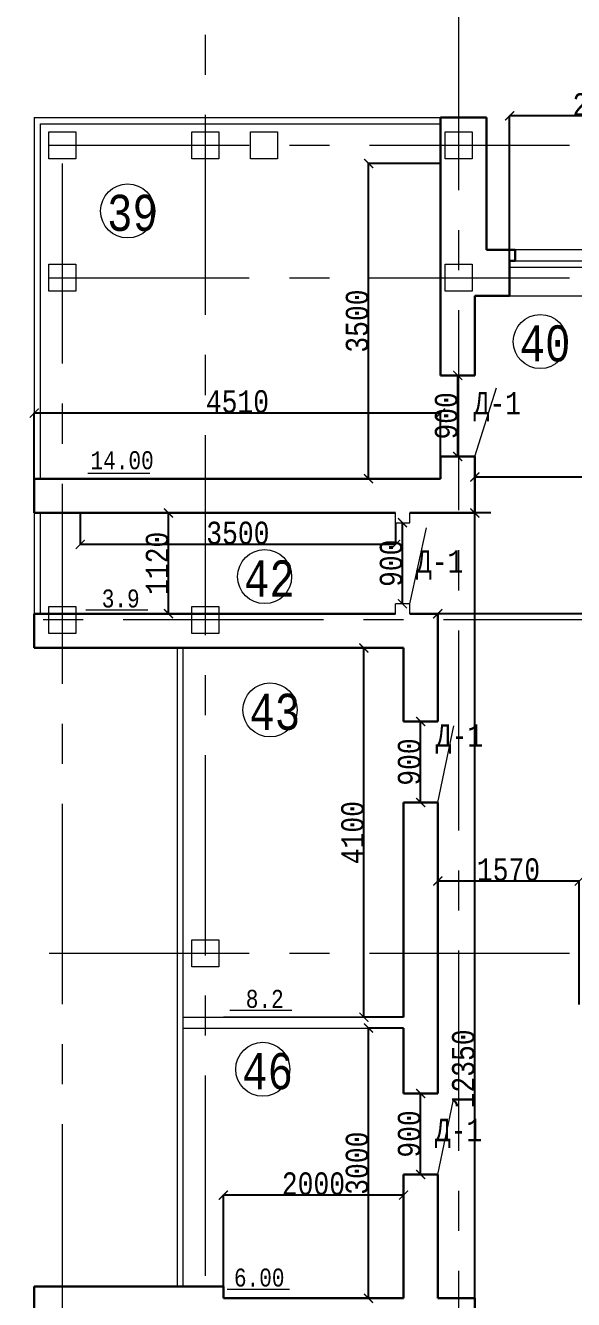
# Model space of a CAD drawing. Header units: millimetres. Extents: x -689206 to 4969298, y -1019800 to 703299.
# Drawn here: x 752242 to 758326, y -908580 to -894434 of the extents above; entities that cross this region are included whole.
import ezdxf

# ---------------------------------------------------------------- set-up
doc = ezdxf.new("R2010")
doc.units = ezdxf.units.MM
doc.linetypes.add('осеваяX2', pattern=[101.6, 63.5, -12.7, 12.7, -12.7])
for name, color, linetype, lineweight in [('несущие', 7, 'Continuous', 30), ('ОКНА', 250, 'Continuous', 20), ('ПЕРЕГОРОДКИ', 252, 'Continuous', 9), ('РАЗМЕРЫ', 7, 'Continuous', 9), ('стены', 7, 'Continuous', 20)]:
    doc.layers.add(name, color=color, linetype=linetype, lineweight=lineweight)
doc.layers.add('четотам', color=7, linetype='Continuous')
doc.styles.add('Аннотативный', font='isocteur.ttf', dxfattribs={"width": 0.7, "height": 250})
doc.dimstyles.new('Аннотативный', dxfattribs={"dimscale": 0, "dimtxt": 250, "dimasz": 100, "dimexe": 1.25, "dimexo": 0.625, "dimtad": 1, "dimdec": 0, "dimtxsty": 'Аннотативный', "dimblk": 'ARCHTICK', "dimcen": 2.5, "dimadec": 0, "dimazin": 0, "dimtfac": 1, "dimtdec": 0, "dimtmove": 0, "dimatfit": 3, "dimfxl": 1, "dimarcsym": 0})

# ---------------------------------------------------------------- blocks, each defined once
blk = doc.blocks.new('_ArchTick')
at = {"color": 0, "linetype": 'ByBlock', "const_width": 0.15}
blk.add_lwpolyline([(-0.5, -0.5), (0.5, 0.5)], dxfattribs=at)
blk = doc.blocks.new('*D4497')
at = {"layer": 'Defpoints', "color": 0, "lineweight": 5, "transparency": 16777216}
for p in [(752340, -898737), (752340, -899466), (756850, -899466)]:
    blk.add_point(p, dxfattribs=at)
at = {"layer": 'стены', "color": 0, "lineweight": -2, "transparency": 16777216}
for p, q in [((752340, -899465), (752340, -898736)), ((756850, -898737), (752340, -898737)), ((756850, -899465), (756850, -898736))]:
    blk.add_line(p, q, dxfattribs=at)
at = {"layer": 'стены', "color": 0, "lineweight": -2, "transparency": 16777216, "xscale": 100, "yscale": 100, "zscale": 100, "rotation": 180}
blk.add_blockref('_ArchTick', (752340, -898737), dxfattribs=at)
at = {"layer": 'стены', "color": 0, "lineweight": -2, "transparency": 16777216, "xscale": 100, "yscale": 100, "zscale": 100}
blk.add_blockref('_ArchTick', (756850, -898737), dxfattribs=at)
at = {"layer": 'стены', "color": 0, "lineweight": 5, "transparency": 16777216, "insert": (754595, -898611), "char_height": 250, "attachment_point": 5, "style": 'Аннотативный'}
blk.add_mtext('4510', dxfattribs=at)
blk = doc.blocks.new('*D4498')
at = {"layer": 'Defpoints', "color": 0, "lineweight": 5, "transparency": 16777216}
for p in [(756051, -895966), (756850, -895966), (756850, -899466)]:
    blk.add_point(p, dxfattribs=at)
at = {"layer": 'стены', "color": 0, "lineweight": -2, "transparency": 16777216}
for p, q in [((756849, -895966), (756050, -895966)), ((756051, -899466), (756051, -895966)), ((756849, -899466), (756050, -899466))]:
    blk.add_line(p, q, dxfattribs=at)
at = {"layer": 'стены', "color": 0, "lineweight": -2, "transparency": 16777216, "xscale": 100, "yscale": 100, "zscale": 100}
for p, rotation in [((756051, -895966), 90), ((756051, -899466), 270)]:
    blk.add_blockref('_ArchTick', p, dxfattribs=dict(at, rotation=rotation))
at = {"layer": 'стены', "color": 0, "lineweight": 5, "transparency": 16777216, "insert": (755925, -897716), "char_height": 250, "attachment_point": 5, "rotation": 90, "style": 'Аннотативный'}
blk.add_mtext('3500', dxfattribs=at)
blk = doc.blocks.new('*D4499')
at = {"layer": 'Defpoints', "color": 0, "lineweight": 5, "transparency": 16777216}
for p in [(756050, -905566), (756439, -905566), (756439, -908566)]:
    blk.add_point(p, dxfattribs=at)
at = {"layer": 'стены', "color": 0, "lineweight": -2, "transparency": 16777216}
for p, q in [((756438, -905566), (756049, -905566)), ((756050, -908566), (756050, -905566)), ((756438, -908566), (756049, -908566))]:
    blk.add_line(p, q, dxfattribs=at)
at = {"layer": 'стены', "color": 0, "lineweight": -2, "transparency": 16777216, "xscale": 100, "yscale": 100, "zscale": 100}
for p, rotation in [((756050, -905566), 90), ((756050, -908566), 270)]:
    blk.add_blockref('_ArchTick', p, dxfattribs=dict(at, rotation=rotation))
at = {"layer": 'стены', "color": 0, "lineweight": 5, "transparency": 16777216, "insert": (755924, -907066), "char_height": 250, "attachment_point": 5, "rotation": 90, "style": 'Аннотативный'}
blk.add_mtext('3000', dxfattribs=at)
blk = doc.blocks.new('*D4516')
at = {"layer": 'Defpoints', "color": 0, "lineweight": 5, "transparency": 16777216}
for p in [(757040, -898319), (757040, -898319), (757040, -899219)]:
    blk.add_point(p, dxfattribs=at)
at = {"layer": 'стены', "color": 0, "lineweight": -2, "transparency": 16777216}
for p, q in [((757040, -898319), (757041, -898319)), ((757040, -899219), (757040, -898319)), ((757040, -899219), (757041, -899219))]:
    blk.add_line(p, q, dxfattribs=at)
at = {"layer": 'стены', "color": 0, "lineweight": -2, "transparency": 16777216, "xscale": 100, "yscale": 100, "zscale": 100}
for p, rotation in [((757040, -898319), 90), ((757040, -899219), 270)]:
    blk.add_blockref('_ArchTick', p, dxfattribs=dict(at, rotation=rotation))
at = {"layer": 'стены', "color": 0, "lineweight": 5, "transparency": 16777216, "insert": (756914, -898769), "char_height": 250, "attachment_point": 5, "rotation": 90, "style": 'Аннотативный'}
blk.add_mtext('900', dxfattribs=at)
blk = doc.blocks.new('*D4520')
at = {"layer": 'Defpoints', "color": 0, "lineweight": 5, "transparency": 16777216}
for p in [(755999, -901346), (756439, -901346), (756439, -905446)]:
    blk.add_point(p, dxfattribs=at)
at = {"layer": 'стены', "color": 0, "lineweight": -2, "transparency": 16777216}
for p, q in [((756438, -901346), (755998, -901346)), ((755999, -905446), (755999, -901346)), ((756438, -905446), (755998, -905446))]:
    blk.add_line(p, q, dxfattribs=at)
at = {"layer": 'стены', "color": 0, "lineweight": -2, "transparency": 16777216, "xscale": 100, "yscale": 100, "zscale": 100}
for p, rotation in [((755999, -901346), 90), ((755999, -905446), 270)]:
    blk.add_blockref('_ArchTick', p, dxfattribs=dict(at, rotation=rotation))
at = {"layer": 'стены', "color": 0, "lineweight": 5, "transparency": 16777216, "insert": (755874, -903396), "char_height": 250, "attachment_point": 5, "rotation": 90, "style": 'Аннотативный'}
blk.add_mtext('4100', dxfattribs=at)
blk = doc.blocks.new('*D4521')
at = {"layer": 'Defpoints', "color": 0, "lineweight": 5, "transparency": 16777216}
for p in [(756819, -903934), (756819, -905306), (758389, -905306)]:
    blk.add_point(p, dxfattribs=at)
at = {"layer": 'стены', "color": 0, "lineweight": -2, "transparency": 16777216}
for p, q in [((756819, -905305), (756819, -903933)), ((758389, -903934), (756819, -903934)), ((758389, -905305), (758389, -903933))]:
    blk.add_line(p, q, dxfattribs=at)
at = {"layer": 'стены', "color": 0, "lineweight": -2, "transparency": 16777216, "xscale": 100, "yscale": 100, "zscale": 100, "rotation": 180}
blk.add_blockref('_ArchTick', (756819, -903934), dxfattribs=at)
at = {"layer": 'стены', "color": 0, "lineweight": -2, "transparency": 16777216, "xscale": 100, "yscale": 100, "zscale": 100}
blk.add_blockref('_ArchTick', (758389, -903934), dxfattribs=at)
at = {"layer": 'стены', "color": 0, "lineweight": 5, "transparency": 16777216, "insert": (757604, -903808), "char_height": 250, "attachment_point": 5, "style": 'Аннотативный'}
blk.add_mtext('1570', dxfattribs=at)
blk = doc.blocks.new('*D4525')
at = {"layer": 'Defpoints', "color": 0, "lineweight": 5, "transparency": 16777216}
for p in [(757230, -908827), (763259, -909076), (757230, -909206)]:
    blk.add_point(p, dxfattribs=at)
at = {"layer": 'стены', "color": 0, "lineweight": -2, "transparency": 16777216}
for p, q in [((757230, -909205), (757230, -908825)), ((763259, -908827), (757230, -908827)), ((763259, -909075), (763259, -908825))]:
    blk.add_line(p, q, dxfattribs=at)
at = {"layer": 'стены', "color": 0, "lineweight": -2, "transparency": 16777216, "xscale": 100, "yscale": 100, "zscale": 100, "rotation": 180}
blk.add_blockref('_ArchTick', (757230, -908827), dxfattribs=at)
at = {"layer": 'стены', "color": 0, "lineweight": -2, "transparency": 16777216, "xscale": 100, "yscale": 100, "zscale": 100}
blk.add_blockref('_ArchTick', (763259, -908827), dxfattribs=at)
at = {"layer": 'стены', "color": 0, "lineweight": 5, "transparency": 16777216, "insert": (760244, -908701), "char_height": 250, "attachment_point": 5, "style": 'Аннотативный'}
blk.add_mtext('6030', dxfattribs=at)
blk = doc.blocks.new('*D4495')
at = {"layer": 'Defpoints', "color": 0, "lineweight": 5, "transparency": 16777216}
for p in [(757230, -899846), (757409, -899846), (757409, -912193)]:
    blk.add_point(p, dxfattribs=at)
at = {"layer": 'РАЗМЕРЫ', "color": 0, "lineweight": -2, "transparency": 16777216}
for p, q in [((757408, -899846), (757229, -899846)), ((757230, -912193), (757230, -899846)), ((757408, -912193), (757229, -912193))]:
    blk.add_line(p, q, dxfattribs=at)
at = {"layer": 'РАЗМЕРЫ', "color": 0, "lineweight": -2, "transparency": 16777216, "xscale": 100, "yscale": 100, "zscale": 100}
for p, rotation in [((757230, -899846), 90), ((757230, -912193), 270)]:
    blk.add_blockref('_ArchTick', p, dxfattribs=dict(at, rotation=rotation))
at = {"layer": 'РАЗМЕРЫ', "color": 0, "lineweight": 5, "transparency": 16777216, "insert": (757104, -906019), "char_height": 250, "attachment_point": 5, "rotation": 90, "style": 'Аннотативный'}
blk.add_mtext('12350', dxfattribs=at)
blk = doc.blocks.new('*D4577')
at = {"layer": 'Defpoints', "color": 0, "linetype": 'ByBlock', "lineweight": 5, "transparency": 16777216}
for p in [(754439, -907421), (754439, -908436), (756439, -908566)]:
    blk.add_point(p, dxfattribs=at)
at = {"layer": 'РАЗМЕРЫ', "color": 0, "linetype": 'ByBlock', "lineweight": -2, "transparency": 16777216}
for p, q in [((754439, -908435), (754439, -907419)), ((756439, -907421), (754439, -907421)), ((756439, -908565), (756439, -907419))]:
    blk.add_line(p, q, dxfattribs=at)
at = {"layer": 'РАЗМЕРЫ', "color": 0, "linetype": 'ByBlock', "lineweight": -2, "transparency": 16777216, "xscale": 100, "yscale": 100, "zscale": 100, "rotation": 180}
blk.add_blockref('_ArchTick', (754439, -907421), dxfattribs=at)
at = {"layer": 'РАЗМЕРЫ', "color": 0, "linetype": 'ByBlock', "lineweight": -2, "transparency": 16777216, "xscale": 100, "yscale": 100, "zscale": 100}
blk.add_blockref('_ArchTick', (756439, -907421), dxfattribs=at)
at = {"layer": 'РАЗМЕРЫ', "color": 0, "linetype": 'ByBlock', "lineweight": 5, "transparency": 16777216, "insert": (755439, -907295), "char_height": 250, "attachment_point": 5, "style": 'Аннотативный'}
blk.add_mtext('2000', dxfattribs=at)
blk = doc.blocks.new('*D4578')
at = {"layer": 'Defpoints', "color": 0, "linetype": 'ByBlock', "lineweight": 5, "transparency": 16777216}
for p in [(763129, -900686), (756819, -900966), (756819, -900966)]:
    blk.add_point(p, dxfattribs=at)
at = {"layer": 'РАЗМЕРЫ', "color": 0, "linetype": 'ByBlock', "lineweight": -2, "transparency": 16777216}
for p, q in [((763129, -900686), (763129, -900967)), ((756819, -900965), (756819, -900965)), ((763129, -900966), (756819, -900966))]:
    blk.add_line(p, q, dxfattribs=at)
at = {"layer": 'РАЗМЕРЫ', "color": 0, "linetype": 'ByBlock', "lineweight": -2, "transparency": 16777216, "xscale": 100, "yscale": 100, "zscale": 100, "rotation": 180}
blk.add_blockref('_ArchTick', (756819, -900966), dxfattribs=at)
at = {"layer": 'РАЗМЕРЫ', "color": 0, "linetype": 'ByBlock', "lineweight": -2, "transparency": 16777216, "xscale": 100, "yscale": 100, "zscale": 100}
blk.add_blockref('_ArchTick', (763129, -900966), dxfattribs=at)
at = {"layer": 'РАЗМЕРЫ', "color": 0, "linetype": 'ByBlock', "lineweight": 9, "transparency": 16777216, "insert": (759974, -900840), "char_height": 250, "attachment_point": 5, "style": 'Аннотативный'}
blk.add_mtext('6310', dxfattribs=at)
blk = doc.blocks.new('*D4607')
at = {"layer": 'Defpoints', "color": 0, "linetype": 'ByBlock', "lineweight": 5, "transparency": 16777216}
for p in [(756629, -902162), (756629, -902162), (756629, -903062)]:
    blk.add_point(p, dxfattribs=at)
at = {"layer": 'ПЕРЕГОРОДКИ', "color": 0, "linetype": 'ByBlock', "lineweight": -2, "transparency": 16777216}
for p, q in [((756629, -903062), (756629, -902162)), ((756630, -902162), (756630, -902162)), ((756630, -903062), (756630, -903062))]:
    blk.add_line(p, q, dxfattribs=at)
at = {"layer": 'ПЕРЕГОРОДКИ', "color": 0, "linetype": 'ByBlock', "lineweight": -2, "transparency": 16777216, "xscale": 100, "yscale": 100, "zscale": 100}
for p, rotation in [((756629, -902162), 90), ((756629, -903062), 270)]:
    blk.add_blockref('_ArchTick', p, dxfattribs=dict(at, rotation=rotation))
at = {"layer": 'ПЕРЕГОРОДКИ', "color": 0, "linetype": 'ByBlock', "lineweight": 5, "transparency": 16777216, "insert": (756503, -902612), "char_height": 250, "attachment_point": 5, "rotation": 90, "style": 'Аннотативный'}
blk.add_mtext('900', dxfattribs=at)
blk = doc.blocks.new('*D4608')
at = {"layer": 'Defpoints', "color": 0, "linetype": 'ByBlock', "lineweight": 5, "transparency": 16777216}
for p in [(756629, -906292), (756629, -906292), (756629, -907192)]:
    blk.add_point(p, dxfattribs=at)
at = {"layer": 'ПЕРЕГОРОДКИ', "color": 0, "linetype": 'ByBlock', "lineweight": -2, "transparency": 16777216}
for p, q in [((756629, -907192), (756629, -906292)), ((756630, -906292), (756630, -906292)), ((756630, -907192), (756630, -907192))]:
    blk.add_line(p, q, dxfattribs=at)
at = {"layer": 'ПЕРЕГОРОДКИ', "color": 0, "linetype": 'ByBlock', "lineweight": -2, "transparency": 16777216, "xscale": 100, "yscale": 100, "zscale": 100}
for p, rotation in [((756629, -906292), 90), ((756629, -907192), 270)]:
    blk.add_blockref('_ArchTick', p, dxfattribs=dict(at, rotation=rotation))
at = {"layer": 'ПЕРЕГОРОДКИ', "color": 0, "linetype": 'ByBlock', "lineweight": 5, "transparency": 16777216, "insert": (756503, -906742), "char_height": 250, "attachment_point": 5, "rotation": 90, "style": 'Аннотативный'}
blk.add_mtext('900', dxfattribs=at)
blk = doc.blocks.new('*D4616')
at = {"layer": 'Defpoints', "color": 0, "linetype": 'ByBlock', "lineweight": 5, "transparency": 16777216}
for p in [(752990, -899846), (753830, -899846), (752340, -900966)]:
    blk.add_point(p, dxfattribs=at)
at = {"layer": 'РАЗМЕРЫ', "color": 0, "linetype": 'ByBlock', "lineweight": -2, "transparency": 16777216}
for p, q in [((752991, -899846), (753832, -899846)), ((753830, -900966), (753830, -899846)), ((752340, -900966), (753832, -900966))]:
    blk.add_line(p, q, dxfattribs=at)
at = {"layer": 'РАЗМЕРЫ', "color": 0, "linetype": 'ByBlock', "lineweight": -2, "transparency": 16777216, "xscale": 100, "yscale": 100, "zscale": 100}
for p, rotation in [((753830, -899846), 90), ((753830, -900966), 270)]:
    blk.add_blockref('_ArchTick', p, dxfattribs=dict(at, rotation=rotation))
at = {"layer": 'РАЗМЕРЫ', "color": 0, "linetype": 'ByBlock', "lineweight": 5, "transparency": 16777216, "insert": (753705, -900406), "char_height": 250, "attachment_point": 5, "rotation": 90, "style": 'Аннотативный'}
blk.add_mtext('1120', dxfattribs=at)
blk = doc.blocks.new('*D4617')
at = {"layer": 'Defpoints', "color": 0, "linetype": 'ByBlock', "lineweight": 5, "transparency": 16777216}
for p in [(756427, -899955), (756427, -899955), (756427, -900855)]:
    blk.add_point(p, dxfattribs=at)
at = {"layer": 'РАЗМЕРЫ', "color": 0, "linetype": 'ByBlock', "lineweight": -2, "transparency": 16777216}
for p, q in [((756427, -900855), (756427, -899955)), ((756428, -899955), (756428, -899955)), ((756428, -900855), (756428, -900855))]:
    blk.add_line(p, q, dxfattribs=at)
at = {"layer": 'РАЗМЕРЫ', "color": 0, "linetype": 'ByBlock', "lineweight": -2, "transparency": 16777216, "xscale": 100, "yscale": 100, "zscale": 100}
for p, rotation in [((756427, -899955), 90), ((756427, -900855), 270)]:
    blk.add_blockref('_ArchTick', p, dxfattribs=dict(at, rotation=rotation))
at = {"layer": 'РАЗМЕРЫ', "color": 0, "linetype": 'ByBlock', "lineweight": 5, "transparency": 16777216, "insert": (756302, -900405), "char_height": 250, "attachment_point": 5, "rotation": 90, "style": 'Аннотативный'}
blk.add_mtext('900', dxfattribs=at)
blk = doc.blocks.new('*D4618')
at = {"layer": 'Defpoints', "color": 0, "linetype": 'ByBlock', "lineweight": 5, "transparency": 16777216}
for p in [(762413, -899447), (762413, -899447), (757230, -899532)]:
    blk.add_point(p, dxfattribs=at)
at = {"layer": 'РАЗМЕРЫ', "color": 0, "linetype": 'ByBlock', "lineweight": -2, "transparency": 16777216}
for p, q in [((757230, -899532), (757230, -899446)), ((757230, -899447), (762413, -899447)), ((762413, -899447), (762413, -899446))]:
    blk.add_line(p, q, dxfattribs=at)
at = {"layer": 'РАЗМЕРЫ', "color": 0, "linetype": 'ByBlock', "lineweight": -2, "transparency": 16777216, "xscale": 100, "yscale": 100, "zscale": 100, "rotation": 180}
blk.add_blockref('_ArchTick', (757230, -899447), dxfattribs=at)
at = {"layer": 'РАЗМЕРЫ', "color": 0, "linetype": 'ByBlock', "lineweight": -2, "transparency": 16777216, "xscale": 100, "yscale": 100, "zscale": 100}
blk.add_blockref('_ArchTick', (762413, -899447), dxfattribs=at)
at = {"layer": 'РАЗМЕРЫ', "color": 0, "linetype": 'ByBlock', "lineweight": 5, "transparency": 16777216, "insert": (759821, -899322), "char_height": 250, "attachment_point": 5, "style": 'Аннотативный'}
blk.add_mtext('5240', dxfattribs=at)
blk = doc.blocks.new('*D4661')
at = {"layer": 'Defpoints', "color": 0, "lineweight": 5, "ltscale": 35, "transparency": 16777216}
for p in [(757616, -895438), (757616, -897436), (759716, -897436)]:
    blk.add_point(p, dxfattribs=at)
at = {"layer": 'РАЗМЕРЫ', "color": 0, "lineweight": -2, "ltscale": 35, "transparency": 16777216}
for p, q in [((757616, -897435), (757616, -895437)), ((759716, -895438), (757616, -895438)), ((759716, -897435), (759716, -895437))]:
    blk.add_line(p, q, dxfattribs=at)
at = {"layer": 'РАЗМЕРЫ', "color": 0, "lineweight": -2, "ltscale": 35, "transparency": 16777216, "xscale": 100, "yscale": 100, "zscale": 100, "rotation": 180}
blk.add_blockref('_ArchTick', (757616, -895438), dxfattribs=at)
at = {"layer": 'РАЗМЕРЫ', "color": 0, "lineweight": -2, "ltscale": 35, "transparency": 16777216, "xscale": 100, "yscale": 100, "zscale": 100}
blk.add_blockref('_ArchTick', (759716, -895438), dxfattribs=at)
at = {"layer": 'РАЗМЕРЫ', "color": 0, "lineweight": 0, "ltscale": 35, "transparency": 16777216, "insert": (758666, -895313), "char_height": 250, "attachment_point": 5, "style": 'Аннотативный'}
blk.add_mtext('2100', dxfattribs=at)
blk = doc.blocks.new('*D4697')
at = {"layer": 'Defpoints', "color": 0, "lineweight": 5, "ltscale": 35, "transparency": 16777216}
for p in [(752850, -899846), (756350, -899955), (752850, -900196)]:
    blk.add_point(p, dxfattribs=at)
at = {"layer": 'РАЗМЕРЫ', "color": 0, "lineweight": -2, "ltscale": 35, "transparency": 16777216}
for p, q in [((752850, -899846), (752850, -900197)), ((756350, -899956), (756350, -900197)), ((756350, -900196), (752850, -900196))]:
    blk.add_line(p, q, dxfattribs=at)
at = {"layer": 'РАЗМЕРЫ', "color": 0, "lineweight": -2, "ltscale": 35, "transparency": 16777216, "xscale": 100, "yscale": 100, "zscale": 100, "rotation": 180}
blk.add_blockref('_ArchTick', (752850, -900196), dxfattribs=at)
at = {"layer": 'РАЗМЕРЫ', "color": 0, "lineweight": -2, "ltscale": 35, "transparency": 16777216, "xscale": 100, "yscale": 100, "zscale": 100}
blk.add_blockref('_ArchTick', (756350, -900196), dxfattribs=at)
at = {"layer": 'РАЗМЕРЫ', "color": 0, "lineweight": 5, "ltscale": 35, "transparency": 16777216, "insert": (754600, -900070), "char_height": 250, "attachment_point": 5, "style": 'Аннотативный'}
blk.add_mtext('3500', dxfattribs=at)

msp = doc.modelspace()

# ---------------------------------------------------------------- linework, layer by layer
at = {"layer": 'несущие', "color": 0}
for p, q in [((757359.8, -896925.8), (757676.4, -896925.8)), ((757229.8, -897435.8), (757616.4, -897435.8))]:
    msp.add_line(p, q, dxfattribs=at)
at = {"layer": 'ОКНА', "color": 0, "lineweight": 13}
for p, q in [((759656.4, -896925.8), (757676.4, -896925.8)), ((757616.4, -897435.8), (759716.4, -897435.8))]:
    msp.add_line(p, q, dxfattribs=at)
at = {"layer": 'ОКНА', "lineweight": 13}
for p, q in [((757616.4, -897115.8), (759716.4, -897115.8)), ((757676.4, -897045.8), (759656.4, -897045.8))]:
    msp.add_line(p, q, dxfattribs=at)
at = {"layer": 'ПЕРЕГОРОДКИ', "color": 18, "linetype": 'ByBlock', "lineweight": 9, "true_color": 0x000000}
for p, q in [((756819.1, -903062), (756995.8, -902208.6)), ((756819.1, -907191.9), (756990.1, -906376.5))]:
    msp.add_line(p, q, dxfattribs=at)
at = {"layer": 'ПЕРЕГОРОДКИ', "color": 18, "linetype": 'ByBlock', "lineweight": 30, "true_color": 0x000000}
for p, q in [((756439.1, -906291.9), (756819.1, -906291.9)), ((756819.1, -907191.9), (756439.1, -907191.9)), ((756819.1, -907191.9), (756819.1, -907470.5))]:
    msp.add_line(p, q, dxfattribs=at)
at = {"layer": 'РАЗМЕРЫ', "linetype": 'осеваяX2', "lineweight": 5, "ltscale": 35}
for p, q in [((754239.1, -933208.1), (754239.1, -883370.4)), ((757049.8, -883370.4), (757049.8, -933208.1)), ((752649.8, -895965.8), (752649.8, -933208.1)), ((808889.1, -901033.8), (741836.4, -901033.8))]:
    msp.add_line(p, q, dxfattribs=at)
at = {"layer": 'РАЗМЕРЫ', "lineweight": 13}
for p, q in [((752339.8, -895455.8), (756849.8, -895455.8)), ((752409.8, -895525.8), (756849.8, -895525.8)), ((753929.1, -908435.8), (753929.1, -901345.8)), ((753992.7, -908435.8), (753992.7, -901345.8))]:
    msp.add_line(p, q, dxfattribs=at)
at = {"layer": 'РАЗМЕРЫ', "lineweight": 9, "ltscale": 35}
for p, q in [((752409.8, -899465.8), (752409.8, -895525.8)), ((752409.8, -900965.8), (752409.8, -899845.8))]:
    msp.add_line(p, q, dxfattribs=at)
at = {"layer": 'РАЗМЕРЫ', "lineweight": 30}
for p, q in [((757676.4, -897045.8), (757676.4, -896925.8)), ((757676.4, -896925.8), (757676.4, -897045.8)), ((757616.4, -897045.8), (757676.4, -897045.8))]:
    msp.add_line(p, q, dxfattribs=at)
at = {"layer": 'РАЗМЕРЫ'}
for p, q in [((752935.1, -899403.9), (753624.4, -899403.9)), ((752912.3, -900923.1), (753601.6, -900923.1)), ((754511, -905368.3), (755200.2, -905368.3))]:
    msp.add_line(p, q, dxfattribs=at)
at = {"layer": 'РАЗМЕРЫ', "lineweight": 5, "ltscale": 35}
msp.add_line((752339.8, -901345.8), (752409.8, -901345.8), dxfattribs=at)
at = {"layer": 'РАЗМЕРЫ', "color": 18, "linetype": 'ByBlock', "lineweight": 30, "true_color": 0x000000}
for p, q in [((756819.1, -902162), (756439.1, -902162)), ((756439.1, -903062), (756819.1, -903062))]:
    msp.add_line(p, q, dxfattribs=at)
at = {"layer": 'РАЗМЕРЫ', "color": 18, "true_color": 0x000000}
msp.add_line((754482.7, -908463), (755171.9, -908463), dxfattribs=at)
at = {"layer": 'стены', "lineweight": 13}
for p, q in [((752339.8, -895455.8), (752339.8, -901345.8)), ((756509.8, -899955.1), (756509.8, -899845.8)), ((756349.8, -899955.1), (756509.8, -899955.1)), ((756349.8, -900965.8), (756349.8, -900855.1)), ((756509.8, -900855.1), (756349.8, -900855.1)), ((756509.8, -900965.8), (756509.8, -900855.1)), ((753992.7, -905445.8), (756439.1, -905445.8)), ((756439.1, -905445.8), (754439.1, -905445.8)), ((753992.7, -905565.8), (756439.1, -905565.8))]:
    msp.add_line(p, q, dxfattribs=at)
at = {"layer": 'стены', "lineweight": 30}
for p, q in [((756849.8, -897718.6), (756849.8, -895455.8)), ((756849.8, -895455.8), (757359.8, -895455.8)), ((757359.8, -895455.8), (757359.8, -896925.8)), ((757616.4, -897045.8), (757616.4, -897435.8)), ((757229.8, -898319), (757229.8, -897435.8)), ((756849.8, -898319), (756849.8, -897718.6)), ((756849.8, -899465.8), (756849.8, -899219)), ((757229.8, -899845.8), (757229.8, -899219)), ((752339.8, -899465.8), (756849.8, -899465.8)), ((752339.8, -899845.8), (752339.8, -899465.8)), ((752339.8, -899845.8), (756349.8, -899845.8)), ((756509.8, -899845.8), (757229.8, -899845.8)), ((752339.8, -900965.8), (756349.8, -900965.8)), ((752339.8, -901345.8), (752339.8, -900965.8)), ((756509.8, -900965.8), (756559.1, -900965.8)), ((756819.1, -902162), (756819.1, -900965.8)), ((752849.8, -901345.8), (752339.8, -901345.8)), ((752849.8, -901345.8), (753929.1, -901345.8)), ((756439.1, -901345.8), (753929.1, -901345.8)), ((754439.1, -901345.8), (755152.1, -901345.8)), ((756819.1, -906291.9), (756819.1, -903062)), ((756439.1, -905565.8), (756439.1, -906291.9)), ((756439.1, -907191.9), (756439.1, -908565.8)), ((756819.1, -908565.8), (756819.1, -907191.9)), ((752339.8, -908945.8), (752339.8, -908435.8)), ((752339.8, -908435.8), (754439.1, -908435.8)), ((754439.1, -908565.8), (754439.1, -908435.8)), ((754439.1, -908565.8), (755152.1, -908565.8)), ((755152.1, -908565.8), (754439.1, -908565.8)), ((755152.1, -908565.8), (756439.1, -908565.8)), ((756819.1, -908565.8), (757229.8, -908565.8)), ((757229.8, -909494.3), (757229.8, -908565.8))]:
    msp.add_line(p, q, dxfattribs=at)
at = {"layer": 'стены', "linetype": 'осеваяX2', "lineweight": 5, "ltscale": 35}
for p, q in [((741836.4, -895763.2), (808889.1, -895763.2)), ((741836.4, -897235.8), (808889.1, -897235.8)), ((741836.4, -904735.8), (808889.1, -904735.8))]:
    msp.add_line(p, q, dxfattribs=at)
at = {"layer": 'стены'}
for p, q in [((756849.8, -897208.6), (756849.8, -897718.6)), ((756349.8, -899955.1), (756349.8, -899845.8))]:
    msp.add_line(p, q, dxfattribs=at)
at = {"layer": 'стены', "color": 18, "lineweight": 30, "true_color": 0x000000}
for p, q in [((757229.8, -898319), (756849.8, -898319)), ((756849.8, -899219), (757229.8, -899219)), ((756819.1, -900965.8), (756559.1, -900965.8)), ((756439.1, -902162), (756439.1, -901345.8)), ((756439.1, -905445.8), (756439.1, -903062))]:
    msp.add_line(p, q, dxfattribs=at)
at = {"layer": 'стены', "lineweight": 9}
for p, q in [((757229.8, -899219), (757471.8, -898455.8)), ((756509.8, -900855.1), (756693.7, -900013.5))]:
    msp.add_line(p, q, dxfattribs=at)
at = {"layer": 'стены', "lineweight": 25}
msp.add_line((756439.1, -901345.8), (755152.1, -901345.8), dxfattribs=at)
at = {"layer": 'стены', "color": 7, "lineweight": 30, "true_color": 0xffffff}
for p, q in [((756439.1, -902162), (756439.1, -901345.8)), ((756439.1, -905445.8), (756439.1, -903062))]:
    msp.add_line(p, q, dxfattribs=at)
at = {"layer": 'стены', "lineweight": 20}
for points in [[(752499.8, -895613.2), (752799.8, -895613.2), (752799.8, -895913.2), (752499.8, -895913.2)], [(754089.1, -895613.2), (754389.1, -895613.2), (754389.1, -895913.2), (754089.1, -895913.2)], [(754739.1, -895613.2), (755039.1, -895613.2), (755039.1, -895913.2), (754739.1, -895913.2)], [(756899.8, -895613.2), (757199.8, -895613.2), (757199.8, -895913.2), (756899.8, -895913.2)], [(752499.8, -897085.8), (752799.8, -897085.8), (752799.8, -897385.8), (752499.8, -897385.8)], [(756899.8, -897085.8), (757199.8, -897085.8), (757199.8, -897385.8), (756899.8, -897385.8)], [(752499.8, -900883.8), (752799.8, -900883.8), (752799.8, -901183.8), (752499.8, -901183.8)], [(754089.1, -900883.8), (754389.1, -900883.8), (754389.1, -901183.8), (754089.1, -901183.8)], [(754089.1, -904585.8), (754389.1, -904585.8), (754389.1, -904885.8), (754089.1, -904885.8)]]:
    msp.add_lwpolyline(points, close=True, dxfattribs=at)
at = {"layer": 'четотам', "lineweight": 13}
for centre in [(753376.4, -896493.5), (757956.4, -897943.5), (754896.4, -900553.5), (754956.4, -902033.5), (754876.4, -906023.5)]:
    msp.add_circle(centre, 300, dxfattribs=at)

# ---------------------------------------------------------------- texts
at = {"layer": 'РАЗМЕРЫ', "lineweight": 13, "ltscale": 150, "char_height": 401.1, "width": 1460, "attachment_point": 1, "style": 'Аннотативный'}
for s, insert in [('39', (753148.4, -896313.6)), ('40', (757728.4, -897763.6)), ('42', (754668.4, -900373.6)), ('43', (754728.4, -901853.6)), ('46', (754648.4, -905843.6))]:
    msp.add_mtext(s, dxfattribs=dict(at, insert=insert))
at = {"layer": 'РАЗМЕРЫ', "lineweight": 20, "ltscale": 150, "char_height": 250, "width": 922.913, "attachment_point": 1, "style": 'Аннотативный'}
for insert in [(757216.4, -898502.9), (756577, -900260), (756796.4, -902192.9), (756786.4, -906572.9)]:
    msp.add_mtext('Д-1', dxfattribs=dict(at, insert=insert))
at = {"layer": 'РАЗМЕРЫ', "char_height": 200, "width": 656.117, "attachment_point": 1, "style": 'Аннотативный'}
for s, insert in [('14.00', (752964.4, -899161.1)), ('3.9', (753088.9, -900696.1)), ('8.2', (754687.6, -905141.3))]:
    msp.add_mtext(s, dxfattribs=dict(at, insert=insert))
at = {"layer": 'РАЗМЕРЫ', "color": 18, "true_color": 0x000000, "insert": (754556.2, -908235.9), "char_height": 200, "width": 656.117, "attachment_point": 1, "style": 'Аннотативный'}
msp.add_mtext('6.00', dxfattribs=at)

# ---------------------------------------------------------------- dimensions: what is measured, and where the dimension line sits
at = {"layer": 'ПЕРЕГОРОДКИ', "color": 18, "linetype": 'ByBlock', "lineweight": 5, "true_color": 0x000000}
for base, p1, p2, picture, middle in [((756629.1, -902162), (756629.1, -903062), (756629.1, -902162), '*D4607', (756503.5, -902612)), ((756629.1, -906291.9), (756629.1, -907191.9), (756629.1, -906291.9), '*D4608', (756503.5, -906741.9))]:
    dim = msp.add_linear_dim(base=base, p1=p1, p2=p2, angle=90, dimstyle='Аннотативный', dxfattribs=at)
    dim.commit()
    dim.dimension.update_dxf_attribs({"geometry": picture, "text_midpoint": middle})
at = {"layer": 'РАЗМЕРЫ', "lineweight": 0, "ltscale": 35}
dim = msp.add_linear_dim(base=(757616.4, -895438.1), p1=(759716.4, -897435.8), p2=(757616.4, -897435.8), dimstyle='Аннотативный', dxfattribs=at)
dim.commit()
dim.dimension.update_dxf_attribs({"geometry": '*D4661', "text_midpoint": (758666.4, -895312.5)})
at = {"layer": 'РАЗМЕРЫ', "linetype": 'ByBlock', "lineweight": 5}
dim = msp.add_linear_dim(base=(762413, -899447.3), p1=(757229.8, -899532.4), p2=(762413, -899447.3), text='5240', dimstyle='Аннотативный', dxfattribs=at)
dim.commit()
dim.dimension.update_dxf_attribs({"geometry": '*D4618', "text_midpoint": (759821.4, -899321.7)})
for base, p1, p2, picture, middle in [((753830.3, -899845.8), (752339.8, -900965.8), (752990.4, -899845.8), '*D4616', (753704.6, -900405.8)), ((756427.1, -899955.1), (756427.1, -900855.1), (756427.1, -899955.1), '*D4617', (756301.5, -900405.1))]:
    dim = msp.add_linear_dim(base=base, p1=p1, p2=p2, angle=90, dimstyle='Аннотативный', dxfattribs=at)
    dim.commit()
    dim.dimension.update_dxf_attribs({"geometry": picture, "text_midpoint": middle})
at = {"layer": 'РАЗМЕРЫ', "lineweight": 5}
dim = msp.add_linear_dim(base=(757229.8, -899845.8), p1=(757408.7, -912193), p2=(757408.7, -899845.8), angle=90, text='12350', dimstyle='Аннотативный', dxfattribs=at)
dim.commit()
dim.dimension.update_dxf_attribs({"geometry": '*D4495', "text_midpoint": (757104.1, -906019.4)})
at = {"layer": 'РАЗМЕРЫ', "lineweight": 5, "ltscale": 35}
dim = msp.add_linear_dim(base=(752849.8, -900195.8), p1=(756349.8, -899955.1), p2=(752849.8, -899845.8), dimstyle='Аннотативный', dxfattribs=at)
dim.commit()
dim.dimension.update_dxf_attribs({"geometry": '*D4697', "text_midpoint": (754599.8, -900070.2)})
at = {"layer": 'РАЗМЕРЫ', "color": 18, "linetype": 'ByBlock', "lineweight": 9, "true_color": 0x000000}
dim = msp.add_linear_dim(base=(756819.1, -900965.8), p1=(763129.1, -900685.8), p2=(756819.1, -900965.8), dimstyle='Аннотативный', dxfattribs=at)
dim.commit()
dim.dimension.update_dxf_attribs({"geometry": '*D4578', "text_midpoint": (759974.1, -900840.2)})
at = {"layer": 'РАЗМЕРЫ', "color": 18, "linetype": 'ByBlock', "lineweight": 5, "true_color": 0x000000}
dim = msp.add_linear_dim(base=(754439.1, -907420.7), p1=(756439.1, -908565.8), p2=(754439.1, -908435.8), dimstyle='Аннотативный', dxfattribs=at)
dim.commit()
dim.dimension.update_dxf_attribs({"geometry": '*D4577', "text_midpoint": (755439.1, -907295.1)})
at = {"layer": 'стены', "lineweight": 5}
for p2, distance, picture, middle in [((756849.8, -895965.8), 798.8, '*D4498', (755925.3, -897715.8)), ((752339.8, -899465.8), -728.9, '*D4497', (754594.8, -898611.2))]:
    dim = msp.add_aligned_dim(p1=(756849.8, -899465.8), p2=p2, distance=distance, dimstyle='Аннотативный', dxfattribs=at)
    dim.commit()
    dim.dimension.update_dxf_attribs({"geometry": picture, "text_midpoint": middle})
for base, p1, p2, picture, middle in [((757039.8, -898319), (757039.8, -899219), (757039.8, -898319), '*D4516', (756914.1, -898769)), ((756049.8, -905565.8), (756439.1, -908565.8), (756439.1, -905565.8), '*D4499', (755924.1, -907065.8))]:
    dim = msp.add_linear_dim(base=base, p1=p1, p2=p2, angle=90, dimstyle='Аннотативный', dxfattribs=at)
    dim.commit()
    dim.dimension.update_dxf_attribs({"geometry": picture, "text_midpoint": middle})
dim = msp.add_linear_dim(base=(755999.1, -901345.8), p1=(756439.1, -905445.8), p2=(756439.1, -901345.8), angle=90, dimstyle='Аннотативный', dxfattribs=at)
dim.commit()
dim.dimension.update_dxf_attribs({"geometry": '*D4520', "text_midpoint": (755999.1, -903395.8), "dimtype": 160})
dim = msp.add_linear_dim(base=(756819.1, -903934.1), p1=(758389.1, -905305.8), p2=(756819.1, -905305.8), dimstyle='Аннотативный', dxfattribs=at)
dim.commit()
dim.dimension.update_dxf_attribs({"geometry": '*D4521', "text_midpoint": (757604.1, -903934.1), "dimtype": 160})
dim = msp.add_linear_dim(base=(757229.8, -908826.6), p1=(763259.1, -909075.8), p2=(757229.8, -909205.8), text='6030', dimstyle='Аннотативный', dxfattribs=at)
dim.commit()
dim.dimension.update_dxf_attribs({"geometry": '*D4525', "text_midpoint": (760244.4, -908701)})

doc.saveas('drawing.dxf')
